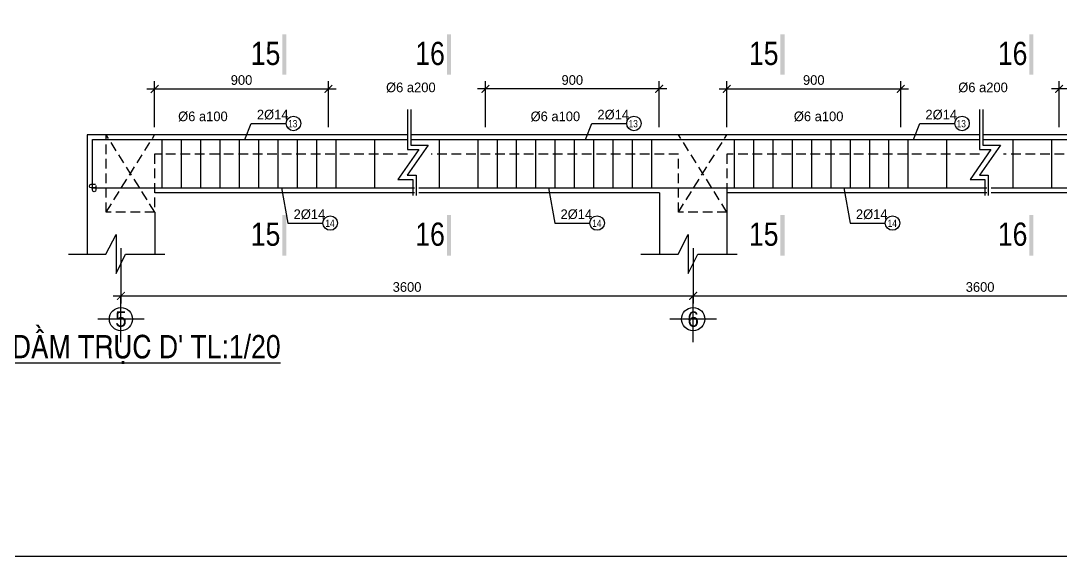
# Model space of a CAD drawing. Extents: x -317 to 4260, y -2056 to 757.
# Drawn here: x 2513.9 to 2783.1, y 158.3 to 296.9 of the extents above; entities that cross this region are included whole.
import ezdxf
from ezdxf.enums import TextEntityAlignment as Align

# ---------------------------------------------------------------- set-up
doc = ezdxf.new("R2010")
doc.units = 0
doc.header["$MEASUREMENT"] = 0
doc.linetypes.add('CENTER2', pattern=[1.125, 0.75, -0.125, 0.125, -0.125])
doc.linetypes.add('HIDDEN', pattern=[0.375, 0.25, -0.125])
doc.layers.get('0').update_dxf_attribs({"linetype": 'CONTINUOUS'})
doc.layers.get('DEFPOINTS').update_dxf_attribs({"linetype": 'CONTINUOUS'})
for name, color, linetype in [('DAI', 3, 'CONTINUOUS'), ('DIM', 1, 'CONTINUOUS'), ('DUT', 7, 'CENTER2'), ('MOTAAR', 1, 'CONTINUOUS'), ('TEXT', 7, 'CONTINUOUS'), ('THEP', 6, 'CONTINUOUS'), ('TU1', 9, 'CONTINUOUS'), ('TUONG', 7, 'CONTINUOUS')]:
    doc.layers.add(name, color=color, linetype=linetype)
doc.styles.add('DIM-NEW', font='VHELVCN.TTF')
doc.styles.add('style1', font='VGOUDYN.TTF')
doc.styles.add('T2', font='VTIMESN.TTF')
doc.dimstyles.new('TL20', dxfattribs={"dimtxt": 2.5, "dimasz": 2, "dimexe": 2, "dimexo": 2, "dimgap": 1, "dimtad": 1, "dimdec": 0, "dimlfac": 20, "dimzin": 0, "dimdsep": 46, "dimtxsty": 'T2', "dimblk": 'ARCHTICK', "dimcen": 2.5, "dimdle": 2, "dimclrd": 1, "dimclre": 1, "dimclrt": 2, "dimadec": 0, "dimazin": 0, "dimtfac": 1, "dimtdec": 0, "dimtix": 1, "dimtofl": 0, "dimtmove": 0, "dimatfit": 0, "dimldrblk": 'ARCHTICK', "dimfxl": 0, "dimtolj": 1, "dimtzin": 0, "dimlwd": -1, "dimlwe": -1, "dimarcsym": 0})

# ---------------------------------------------------------------- blocks, each defined once
blk = doc.blocks.new('truc2')
at = {"layer": 'MOTAAR'}
for p, q in [((0, -15), (0, 0)), ((7.5, -7.5), (-7.5, -7.5))]:
    blk.add_line(p, q, dxfattribs=at)
blk.add_lwpolyline([(0, -3.5), (0, -1.84)], dxfattribs=at)
blk.add_circle((0, -7.5), 3.75, dxfattribs=at)
at = {"layer": 'TEXT', "style": 'T2'}
blk.add_attdef('1', text='', height=5, dxfattribs=at).set_placement((0, -7.5), align=Align.MIDDLE_CENTER)
blk = doc.blocks.new('_ARCHTICK')
at = {"color": 0, "linetype": 'ByBlock', "const_width": 0.15}
blk.add_lwpolyline([(-0.5, -0.5), (0.5, 0.5)], dxfattribs=at)
blk = doc.blocks.new('*D122')
at = {"layer": 'DEFPOINTS', "color": 0}
for p in [(2593.49, 279.28), (2548.49, 267.41), (2593.49, 267.41)]:
    blk.add_point(p, dxfattribs=at)
at = {"layer": 'TUONG', "color": 1}
for p, q in [((2548.49, 269.41), (2548.49, 281.28)), ((2593.49, 269.41), (2593.49, 281.28)), ((2546.49, 279.28), (2595.49, 279.28))]:
    blk.add_line(p, q, dxfattribs=at)
at = {"layer": 'TUONG', "color": 1, "xscale": 2, "yscale": 2, "zscale": 2, "rotation": 180}
blk.add_blockref('_ARCHTICK', (2548.49, 279.28), dxfattribs=at)
at = {"layer": 'TUONG', "color": 1, "xscale": 2, "yscale": 2, "zscale": 2}
blk.add_blockref('_ARCHTICK', (2593.49, 279.28), dxfattribs=at)
at = {"layer": 'TUONG', "color": 2, "insert": (2570.99, 281.57), "char_height": 2.5, "attachment_point": 5, "style": 'T2'}
blk.add_mtext('\\A1;900', dxfattribs=at)
blk = doc.blocks.new('*D121')
at = {"layer": 'DEFPOINTS', "color": 0}
for p in [(2634.1, 279.28), (2634.1, 267.41), (2679.1, 267.41)]:
    blk.add_point(p, dxfattribs=at)
at = {"layer": 'TUONG', "color": 1}
for p, q in [((2634.1, 269.41), (2634.1, 281.28)), ((2679.1, 269.41), (2679.1, 281.28)), ((2681.1, 279.28), (2632.1, 279.28))]:
    blk.add_line(p, q, dxfattribs=at)
at = {"layer": 'TUONG', "color": 1, "xscale": 2, "yscale": 2, "zscale": 2, "rotation": 180}
blk.add_blockref('_ARCHTICK', (2634.1, 279.28), dxfattribs=at)
at = {"layer": 'TUONG', "color": 1, "xscale": 2, "yscale": 2, "zscale": 2}
blk.add_blockref('_ARCHTICK', (2679.1, 279.28), dxfattribs=at)
at = {"layer": 'TUONG', "color": 2, "insert": (2656.6, 281.57), "char_height": 2.5, "attachment_point": 5, "style": 'T2'}
blk.add_mtext('\\A1;900', dxfattribs=at)
blk = doc.blocks.new('*D120')
at = {"layer": 'DEFPOINTS', "color": 0}
for p in [(2741.6, 279.28), (2696.6, 267.41), (2741.6, 267.41)]:
    blk.add_point(p, dxfattribs=at)
at = {"layer": 'TUONG', "color": 1}
for p, q in [((2696.6, 269.41), (2696.6, 281.28)), ((2741.6, 269.41), (2741.6, 281.28)), ((2694.6, 279.28), (2743.6, 279.28))]:
    blk.add_line(p, q, dxfattribs=at)
at = {"layer": 'TUONG', "color": 1, "xscale": 2, "yscale": 2, "zscale": 2, "rotation": 180}
blk.add_blockref('_ARCHTICK', (2696.6, 279.28), dxfattribs=at)
at = {"layer": 'TUONG', "color": 1, "xscale": 2, "yscale": 2, "zscale": 2}
blk.add_blockref('_ARCHTICK', (2741.6, 279.28), dxfattribs=at)
at = {"layer": 'TUONG', "color": 2, "insert": (2719.1, 281.57), "char_height": 2.5, "attachment_point": 5, "style": 'T2'}
blk.add_mtext('\\A1;900', dxfattribs=at)
blk = doc.blocks.new('*D119')
at = {"layer": 'DEFPOINTS', "color": 0}
for p in [(2782.62, 279.28), (2782.62, 267.41), (2827.62, 267.41)]:
    blk.add_point(p, dxfattribs=at)
at = {"layer": 'TUONG', "color": 1}
for p, q in [((2782.62, 269.41), (2782.62, 281.28)), ((2827.62, 269.41), (2827.62, 281.28)), ((2829.62, 279.28), (2780.62, 279.28))]:
    blk.add_line(p, q, dxfattribs=at)
at = {"layer": 'TUONG', "color": 1, "xscale": 2, "yscale": 2, "zscale": 2, "rotation": 180}
blk.add_blockref('_ARCHTICK', (2782.62, 279.28), dxfattribs=at)
at = {"layer": 'TUONG', "color": 1, "xscale": 2, "yscale": 2, "zscale": 2}
blk.add_blockref('_ARCHTICK', (2827.62, 279.28), dxfattribs=at)
at = {"layer": 'TUONG', "color": 2, "insert": (2805.12, 281.57), "char_height": 2.5, "attachment_point": 5, "style": 'T2'}
blk.add_mtext('\\A1;900', dxfattribs=at)
blk = doc.blocks.new('*D116')
at = {"layer": 'DEFPOINTS', "color": 0}
for p in [(2539.78, 240.03), (2687.89, 240.03), (2687.89, 225.7)]:
    blk.add_point(p, dxfattribs=at)
at = {"layer": 'TUONG', "color": 1}
for p, q in [((2539.78, 238.03), (2539.78, 223.7)), ((2687.89, 238.03), (2687.89, 223.7)), ((2537.78, 225.7), (2689.89, 225.7))]:
    blk.add_line(p, q, dxfattribs=at)
at = {"layer": 'TUONG', "color": 1, "xscale": 2, "yscale": 2, "zscale": 2, "rotation": 180}
blk.add_blockref('_ARCHTICK', (2539.78, 225.7), dxfattribs=at)
at = {"layer": 'TUONG', "color": 1, "xscale": 2, "yscale": 2, "zscale": 2}
blk.add_blockref('_ARCHTICK', (2687.89, 225.7), dxfattribs=at)
at = {"layer": 'TUONG', "color": 2, "insert": (2613.83, 227.99), "char_height": 2.5, "attachment_point": 5, "style": 'T2'}
blk.add_mtext('\\A1;3600', dxfattribs=at)
blk = doc.blocks.new('*D115')
at = {"layer": 'DEFPOINTS', "color": 0}
for p in [(2687.89, 240.03), (2836.41, 240.03), (2836.41, 225.7)]:
    blk.add_point(p, dxfattribs=at)
at = {"layer": 'TUONG', "color": 1}
for p, q in [((2687.89, 238.03), (2687.89, 223.7)), ((2836.41, 238.03), (2836.41, 223.7)), ((2685.89, 225.7), (2838.41, 225.7))]:
    blk.add_line(p, q, dxfattribs=at)
at = {"layer": 'TUONG', "color": 1, "xscale": 2, "yscale": 2, "zscale": 2, "rotation": 180}
blk.add_blockref('_ARCHTICK', (2687.89, 225.7), dxfattribs=at)
at = {"layer": 'TUONG', "color": 1, "xscale": 2, "yscale": 2, "zscale": 2}
blk.add_blockref('_ARCHTICK', (2836.41, 225.7), dxfattribs=at)
at = {"layer": 'TUONG', "color": 2, "insert": (2762.15, 227.99), "char_height": 2.5, "attachment_point": 5, "style": 'T2'}
blk.add_mtext('\\A1;3600', dxfattribs=at)

msp = doc.modelspace()

# ---------------------------------------------------------------- linework, layer by layer
at = {"layer": 'DAI'}
for p, q in [((2550.462, 253.658), (2550.462, 266.158)), ((2555.462, 253.658), (2555.462, 266.158)), ((2560.462, 253.658), (2560.462, 266.158)), ((2565.462, 253.658), (2565.462, 266.158)), ((2570.462, 253.658), (2570.462, 266.158)), ((2575.462, 253.658), (2575.462, 266.158)), ((2580.462, 253.658), (2580.462, 266.158)), ((2585.462, 253.658), (2585.462, 266.158)), ((2590.462, 253.658), (2590.462, 266.158)), ((2595.462, 253.658), (2595.462, 266.158)), ((2605.462, 253.658), (2605.462, 266.158)), ((2622.201, 253.658), (2622.201, 266.158)), ((2632.201, 253.658), (2632.201, 266.158)), ((2637.201, 253.658), (2637.201, 266.158)), ((2642.201, 253.658), (2642.201, 266.158)), ((2647.201, 253.658), (2647.201, 266.158)), ((2652.201, 253.658), (2652.201, 266.158)), ((2657.201, 253.658), (2657.201, 266.158)), ((2662.201, 253.658), (2662.201, 266.158)), ((2667.201, 253.658), (2667.201, 266.158)), ((2672.201, 253.658), (2672.201, 266.158)), ((2677.201, 253.658), (2677.201, 266.158)), ((2698.57, 253.658), (2698.57, 266.158)), ((2703.57, 253.658), (2703.57, 266.158)), ((2708.57, 253.658), (2708.57, 266.158)), ((2713.57, 253.658), (2713.57, 266.158)), ((2718.57, 253.658), (2718.57, 266.158)), ((2723.57, 253.658), (2723.57, 266.158)), ((2728.57, 253.658), (2728.57, 266.158)), ((2733.57, 253.658), (2733.57, 266.158)), ((2738.57, 253.658), (2738.57, 266.158)), ((2743.57, 253.658), (2743.57, 266.158)), ((2753.57, 253.658), (2753.57, 266.158)), ((2770.722, 253.658), (2770.722, 266.158)), ((2780.722, 253.658), (2780.722, 266.158))]:
    msp.add_line(p, q, dxfattribs=at)
at = {"layer": 'DUT', "linetype": 'HIDDEN', "ltscale": 10}
for p, q in [((2535.99, 247.408), (2548.49, 267.408)), ((2548.528, 247.408), (2535.99, 267.408)), ((2684.098, 247.408), (2696.598, 267.408)), ((2696.635, 247.408), (2684.098, 267.408))]:
    msp.add_line(p, q, dxfattribs=at)
for points in [[(2613.916, 262.408), (2548.49, 262.408), (2548.49, 247.408), (2535.99, 247.408), (2535.99, 267.408), (2535.99, 267.408)], [(2762.009, 262.408), (2696.598, 262.408), (2696.598, 247.408), (2684.098, 247.408), (2684.098, 262.408), (2620.09, 262.408)], [(2845.119, 247.408), (2845.119, 247.408), (2832.619, 247.408), (2832.619, 262.408), (2798.906, 262.408), (2798.906, 252.408), (2791.406, 252.408), (2791.406, 262.408), (2768.184, 262.408)]]:
    msp.add_lwpolyline(points, dxfattribs=at)
at = {"layer": 'TEXT', "ltscale": 10}
msp.add_lwpolyline([(2236.669, 158.319), (3076.669, 158.319), (3076.669, 752.319), (2236.669, 752.319)], close=True, dxfattribs=at)
for points in [[(2581.551, 282.93), (2582.601, 282.93), (2581.551, 293.43), (2582.601, 293.43)], [(2624.13, 282.93), (2625.18, 282.93), (2624.13, 293.43), (2625.18, 293.43)], [(2710.487, 282.93), (2711.537, 282.93), (2710.487, 293.43), (2711.537, 293.43)], [(2774.91, 282.93), (2775.96, 282.93), (2774.91, 293.43), (2775.96, 293.43)], [(2581.551, 236.134), (2582.601, 236.134), (2581.551, 246.634), (2582.601, 246.634)], [(2624.13, 236.134), (2625.18, 236.134), (2624.13, 246.634), (2625.18, 246.634)], [(2710.487, 236.134), (2711.537, 236.134), (2710.487, 246.634), (2711.537, 246.634)], [(2774.91, 236.134), (2775.96, 236.134), (2774.91, 246.634), (2775.96, 246.634)]]:
    msp.add_trace(points, dxfattribs=at)
at = {"layer": 'THEP', "ltscale": 10}
for points in [[(2532.375, 266.158), (2613.916, 266.158)], [(2615.062, 266.158), (2762.009, 266.158)], [(2763.156, 266.158), (2813.19, 266.158)], [(2532.375, 253.658), (2615.757, 253.658)], [(2616.904, 253.658), (2763.851, 253.658)], [(2764.998, 253.658), (2843.97, 253.642)]]:
    msp.add_lwpolyline(points, dxfattribs=at)
for points in [[(2533.312, 254.276), (2533.312, 253.149, -1), (2532.375, 253.149), (2532.375, 253.658), (2532.375, 266.158)], [(2533.219, 253.658), (2532.092, 253.658, -1), (2532.092, 254.596), (2533.219, 254.596)]]:
    msp.add_lwpolyline(points, format="xyb", dxfattribs=at)
at = {"layer": 'TU1', "lineweight": -2, "ltscale": 10}
for points in [[(2571.864, 266.158), (2573.48, 270.347), (2582.555, 270.347)], [(2660.002, 266.158), (2661.618, 270.347), (2670.693, 270.347)], [(2744.903, 266.158), (2746.519, 270.347), (2755.594, 270.347)], [(2581.37, 253.658), (2582.986, 244.567), (2592.061, 244.567)], [(2650.453, 253.658), (2652.069, 244.567), (2661.144, 244.567)], [(2726.912, 253.658), (2728.528, 244.567), (2737.603, 244.567)]]:
    msp.add_lwpolyline(points, dxfattribs=at)
at = {"layer": 'TU1', "ltscale": 10}
for centre in [(2584.43, 270.347), (2672.568, 270.347), (2757.469, 270.347), (2593.936, 244.567), (2663.019, 244.567), (2739.478, 244.567)]:
    msp.add_circle(centre, 1.875, dxfattribs=at)
at = {"layer": 'TUONG'}
for p, q in [((2613.916, 267.408), (2531.028, 267.408)), ((2531.028, 267.408), (2531.028, 236.543)), ((2762.009, 267.408), (2615.062, 267.408)), ((2845.119, 267.408), (2763.156, 267.408)), ((2615.757, 252.408), (2548.528, 252.408)), ((2679.135, 252.408), (2616.904, 252.408)), ((2679.135, 252.408), (2679.135, 236.543)), ((2763.851, 252.408), (2696.635, 252.408)), ((2696.635, 252.408), (2696.635, 236.543)), ((2827.656, 252.408), (2764.998, 252.408)), ((2548.528, 247.408), (2548.528, 236.543))]:
    msp.add_line(p, q, dxfattribs=at)
for points in [[(2613.916, 273.994), (2613.916, 263.604), (2616.852, 263.604), (2611.447, 255.852), (2615.297, 255.852), (2615.297, 251.662)], [(2614.776, 273.994), (2614.776, 264.729), (2619.293, 264.729), (2613.888, 256.977), (2616.157, 256.977), (2616.157, 251.662)], [(2762.009, 273.994), (2762.009, 263.604), (2764.946, 263.604), (2759.541, 255.852), (2763.391, 255.852), (2763.391, 251.662)], [(2762.869, 273.994), (2762.869, 264.729), (2767.387, 264.729), (2761.982, 256.977), (2764.251, 256.977), (2764.251, 251.662)], [(2526.194, 236.543), (2535.862, 236.543), (2538.518, 241.626), (2538.518, 231.461), (2540.952, 236.543), (2551.164, 236.543)], [(2674.301, 236.543), (2683.97, 236.543), (2686.625, 241.626), (2686.625, 231.461), (2689.059, 236.543), (2699.272, 236.543)]]:
    msp.add_lwpolyline(points, dxfattribs=at)

# ---------------------------------------------------------------- block references
at = {"layer": 'DIM', "ltscale": 10, "xscale": 0.8000000000000002, "yscale": 0.8000000000000002, "zscale": 0.8000000000000002}
for p, values in [((2539.778, 225.695), {'1': '5'}), ((2687.885, 225.695), {'1': '6'})]:
    msp.add_blockref('truc2', p, dxfattribs=at).add_auto_attribs(values)

# ---------------------------------------------------------------- texts
at = {"layer": 'TEXT', "ltscale": 10}
for s, height, style, p in [('15', 6, 'DIM-NEW', (2573.391, 285.471)), ('16', 6, 'DIM-NEW', (2615.97, 285.471)), ('15', 6, 'DIM-NEW', (2702.327, 285.471)), ('16', 6, 'DIM-NEW', (2766.751, 285.471)), ('%%2546 a200', 2.5, 'style1', (2608.403, 278.426)), ('%%2546 a200', 2.5, 'style1', (2756.497, 278.426)), ('%%2546 a100', 2.5, 'style1', (2554.584, 270.926)), ('2%%25414', 2.5, 'style1', (2574.966, 271.379)), ('%%2546 a100', 2.5, 'style1', (2645.807, 270.926)), ('2%%25414', 2.5, 'style1', (2663.104, 271.379)), ('%%2546 a100', 2.5, 'style1', (2713.944, 270.926)), ('2%%25414', 2.5, 'style1', (2748.004, 271.379)), ('13', 1.875, 'DIM-NEW', (2583.043, 269.341)), ('13', 1.875, 'DIM-NEW', (2671.181, 269.341)), ('13', 1.875, 'DIM-NEW', (2756.082, 269.341)), ('2%%25414', 2.5, 'style1', (2584.471, 245.598)), ('2%%25414', 2.5, 'style1', (2653.555, 245.598)), ('2%%25414', 2.5, 'style1', (2730.014, 245.598)), ('14', 1.875, 'DIM-NEW', (2592.685, 243.56)), ('14', 1.875, 'DIM-NEW', (2661.769, 243.56)), ('14', 1.875, 'DIM-NEW', (2738.227, 243.56)), ('15', 6, 'DIM-NEW', (2573.391, 238.676)), ('16', 6, 'DIM-NEW', (2615.97, 238.676)), ('15', 6, 'DIM-NEW', (2702.327, 238.676)), ('16', 6, 'DIM-NEW', (2766.751, 238.676))]:
    msp.add_text(s, height=height, dxfattribs=dict(at, style=style)).set_placement(p)
at = {"layer": 'TEXT', "style": 'DIM-NEW'}
msp.add_text("%%UMAËT CAÉT BOÁ TRÍ THEÙP DAÀM TRUÏC D' TL:1/20", height=6, dxfattribs=at).set_placement((2434.548, 209.569))

# ---------------------------------------------------------------- dimensions: what is measured, and where the dimension line sits
at = {"layer": 'TUONG'}
for base, p1, p2, picture, middle in [((2593.49, 279.28), (2548.49, 267.408), (2593.49, 267.408), '*D122', (2570.99, 281.575)), ((2741.598, 279.28), (2696.598, 267.408), (2741.598, 267.408), '*D120', (2719.098, 281.575))]:
    dim = msp.add_linear_dim(base=base, p1=p1, p2=p2, dimstyle='TL20', dxfattribs=at)
    dim.commit()
    dim.dimension.update_dxf_attribs({"geometry": picture, "text_midpoint": middle})
for base, p1, p2, picture, middle in [((2634.098, 279.28), (2679.098, 267.408), (2634.098, 267.408), '*D121', (2656.598, 281.575)), ((2782.619, 279.28), (2827.619, 267.408), (2782.619, 267.408), '*D119', (2805.119, 281.575))]:
    dim = msp.add_linear_dim(base=base, p1=p1, p2=p2, angle=180, dimstyle='TL20', dxfattribs=at)
    dim.commit()
    dim.dimension.update_dxf_attribs({"geometry": picture, "text_midpoint": middle})
for base, p1, p2, picture, middle in [((2687.885, 225.695), (2539.778, 240.028), (2687.885, 240.028), '*D116', (2613.832, 227.99)), ((2836.406, 225.695), (2687.885, 240.028), (2836.406, 240.028), '*D115', (2762.146, 227.99))]:
    dim = msp.add_linear_dim(base=base, p1=p1, p2=p2, text='3600', dimstyle='TL20', override={"dimtmove": 1}, dxfattribs=at)
    dim.commit()
    dim.dimension.update_dxf_attribs({"geometry": picture, "text_midpoint": middle})

doc.saveas('drawing.dxf')
